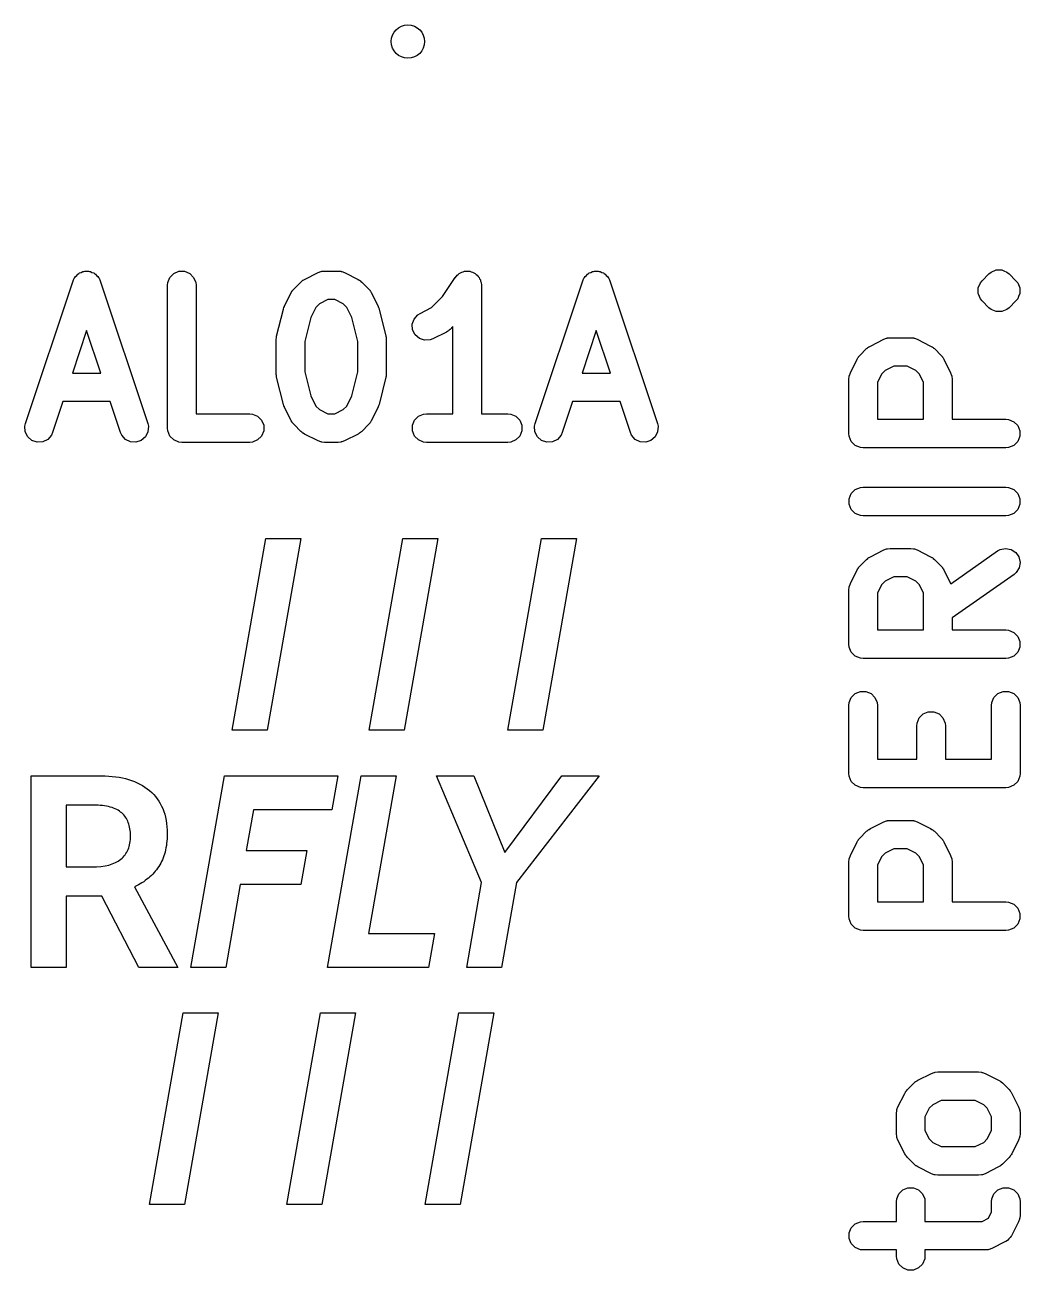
# Model space of a CAD drawing. Extents: x 5.43 to 6.48, y -4.55 to -3.35.
# Drawn here: x 6.066 to 6.477, y -3.867 to -3.352 of the extents above; entities that cross this region are included whole.
import ezdxf

# ---------------------------------------------------------------- set-up
doc = ezdxf.new("R2010")
doc.units = 0
doc.header["$MEASUREMENT"] = 0
doc.layers.add('BLACK', color=7, linetype='CONTINUOUS')

msp = doc.modelspace()

# ---------------------------------------------------------------- linework, layer by layer
at = {"layer": 'BLACK', "linetype": 'CONTINUOUS'}
for p, q in [((6.08636, -3.45653), (6.08655, -3.45616)), ((6.08655, -3.45616), (6.08711, -3.45567)), ((6.08711, -3.45567), (6.08759, -3.45511)), ((6.08759, -3.45511), (6.08797, -3.45492)), ((6.08797, -3.45492), (6.08829, -3.45465)), ((6.08829, -3.45465), (6.08899, -3.45441)), ((6.08899, -3.45441), (6.08965, -3.45408)), ((6.08965, -3.45408), (6.09007, -3.45405)), ((6.09007, -3.45405), (6.09047, -3.45392)), ((6.09047, -3.45392), (6.09121, -3.45397)), ((6.09121, -3.45397), (6.09195, -3.45392)), ((6.09195, -3.45392), (6.09235, -3.45405)), ((6.09235, -3.45405), (6.09277, -3.45408)), ((6.09277, -3.45408), (6.09343, -3.45441)), ((6.09343, -3.45441), (6.09414, -3.45465)), ((6.09414, -3.45465), (6.09446, -3.45492)), ((6.09446, -3.45492), (6.09483, -3.45511)), ((6.09483, -3.45511), (6.09532, -3.45567)), ((6.09532, -3.45567), (6.09588, -3.45616)), ((6.09588, -3.45616), (6.09607, -3.45653)), ((6.12567, -3.4565), (6.1273, -3.45487)), ((6.1273, -3.45487), (6.12943, -3.45398)), ((6.12943, -3.45398), (6.13173, -3.45398)), ((6.13173, -3.45398), (6.13386, -3.45487)), ((6.13386, -3.45487), (6.13549, -3.4565)), ((6.18137, -3.45731), (6.187, -3.45449)), ((6.187, -3.45449), (6.18808, -3.45408)), ((6.18808, -3.45408), (6.18829, -3.45407)), ((6.18829, -3.45407), (6.18849, -3.45398)), ((6.18849, -3.45398), (6.18964, -3.45387)), ((6.18964, -3.45387), (6.19526, -3.45387)), ((6.19526, -3.45387), (6.19641, -3.45398)), ((6.19641, -3.45398), (6.19661, -3.45407)), ((6.19661, -3.45407), (6.19682, -3.45408)), ((6.19682, -3.45408), (6.1979, -3.45449)), ((6.1979, -3.45449), (6.20353, -3.45731)), ((6.24379, -3.45649), (6.24451, -3.45561)), ((6.24451, -3.45561), (6.245, -3.45528)), ((6.245, -3.45528), (6.24541, -3.45487)), ((6.24541, -3.45487), (6.24595, -3.45465)), ((6.24595, -3.45465), (6.24643, -3.45432)), ((6.24643, -3.45432), (6.247, -3.45421)), ((6.247, -3.45421), (6.24754, -3.45398)), ((6.24754, -3.45398), (6.24812, -3.45398)), ((6.24812, -3.45398), (6.24869, -3.45387)), ((6.24869, -3.45387), (6.24926, -3.45398)), ((6.24926, -3.45398), (6.24984, -3.45398)), ((6.24984, -3.45398), (6.25038, -3.45421)), ((6.25038, -3.45421), (6.25095, -3.45432)), ((6.25095, -3.45432), (6.25143, -3.45464)), ((6.25143, -3.45464), (6.25197, -3.45487)), ((6.25197, -3.45487), (6.25238, -3.45528)), ((6.25238, -3.45528), (6.25286, -3.4556)), ((6.25286, -3.4556), (6.25319, -3.45608)), ((6.25319, -3.45608), (6.2536, -3.4565)), ((6.29727, -3.45653), (6.29746, -3.45616)), ((6.29746, -3.45616), (6.29802, -3.45567)), ((6.29802, -3.45567), (6.2985, -3.45511)), ((6.2985, -3.45511), (6.29888, -3.45492)), ((6.29888, -3.45492), (6.2992, -3.45465)), ((6.2992, -3.45465), (6.2999, -3.45441)), ((6.2999, -3.45441), (6.30056, -3.45408)), ((6.30056, -3.45408), (6.30098, -3.45405)), ((6.30098, -3.45405), (6.30138, -3.45392)), ((6.30138, -3.45392), (6.30212, -3.45397)), ((6.30212, -3.45397), (6.30286, -3.45392)), ((6.30286, -3.45392), (6.30326, -3.45405)), ((6.30326, -3.45405), (6.30368, -3.45408)), ((6.30368, -3.45408), (6.30435, -3.45441)), ((6.30435, -3.45441), (6.30505, -3.45465)), ((6.30505, -3.45465), (6.30537, -3.45492)), ((6.30537, -3.45492), (6.30574, -3.45511)), ((6.30574, -3.45511), (6.30623, -3.45567)), ((6.30623, -3.45567), (6.30679, -3.45616)), ((6.30679, -3.45616), (6.30698, -3.45653)), ((6.46179, -3.45786), (6.4646, -3.45505)), ((6.4646, -3.45505), (6.46549, -3.45431)), ((6.46549, -3.45431), (6.46762, -3.45343)), ((6.46762, -3.45343), (6.46993, -3.45343)), ((6.46993, -3.45343), (6.46993, -3.45343)), ((6.46993, -3.45343), (6.47081, -3.4538)), ((6.47081, -3.4538), (6.47206, -3.45431)), ((6.47206, -3.45431), (6.47206, -3.45431)), ((6.47206, -3.45431), (6.47295, -3.45505)), ((6.47295, -3.45505), (6.47576, -3.45786)), ((6.06592, -3.51696), (6.08561, -3.45791)), ((6.08561, -3.45791), (6.08608, -3.45685)), ((6.08608, -3.45685), (6.08636, -3.45653)), ((6.09607, -3.45653), (6.09634, -3.45685)), ((6.09634, -3.45685), (6.09681, -3.45791)), ((6.09681, -3.45791), (6.1165, -3.51696)), ((6.12468, -3.45978), (6.12479, -3.45862)), ((6.12468, -3.51883), (6.12468, -3.45978)), ((6.12479, -3.45862), (6.12567, -3.4565)), ((6.13549, -3.4565), (6.13637, -3.45862)), ((6.13637, -3.45862), (6.13649, -3.45978)), ((6.13649, -3.45978), (6.13649, -3.51293)), ((6.17665, -3.46168), (6.17703, -3.46123)), ((6.17703, -3.46123), (6.17984, -3.45841)), ((6.17984, -3.45841), (6.18029, -3.45804)), ((6.18029, -3.45804), (6.18039, -3.45792)), ((6.18039, -3.45792), (6.18057, -3.45781)), ((6.18057, -3.45781), (6.18073, -3.45768)), ((6.18073, -3.45768), (6.18088, -3.45762)), ((6.18088, -3.45762), (6.18137, -3.45731)), ((6.20353, -3.45731), (6.20402, -3.45762)), ((6.20402, -3.45762), (6.20417, -3.45768)), ((6.20417, -3.45768), (6.20433, -3.45781)), ((6.20433, -3.45781), (6.20451, -3.45792)), ((6.20451, -3.45792), (6.20461, -3.45804)), ((6.20461, -3.45804), (6.20506, -3.45841)), ((6.20506, -3.45841), (6.20787, -3.46123)), ((6.20787, -3.46123), (6.20825, -3.46168)), ((6.23848, -3.46445), (6.24378, -3.4565)), ((6.24378, -3.4565), (6.24379, -3.45649)), ((6.24378, -3.4565), (6.24378, -3.4565)), ((6.24378, -3.4565), (6.24378, -3.4565)), ((6.2536, -3.4565), (6.25382, -3.45703)), ((6.25382, -3.45703), (6.25415, -3.45751)), ((6.25415, -3.45751), (6.25426, -3.45808)), ((6.25426, -3.45808), (6.25448, -3.45862)), ((6.25448, -3.45862), (6.2546, -3.45976)), ((6.2546, -3.45976), (6.2546, -3.45977)), ((6.2546, -3.45977), (6.2546, -3.45977)), ((6.2546, -3.45977), (6.2546, -3.45978)), ((6.2546, -3.45978), (6.2546, -3.51293)), ((6.27684, -3.51696), (6.29652, -3.45791)), ((6.29652, -3.45791), (6.29699, -3.45685)), ((6.29699, -3.45685), (6.29727, -3.45653)), ((6.30698, -3.45653), (6.30725, -3.45685)), ((6.30725, -3.45685), (6.30773, -3.45791)), ((6.30773, -3.45791), (6.32741, -3.51696)), ((6.46017, -3.46088), (6.46105, -3.45876)), ((6.46017, -3.46319), (6.46017, -3.46088)), ((6.46017, -3.46088), (6.46017, -3.46088)), ((6.46017, -3.46088), (6.46017, -3.46088)), ((6.46105, -3.45876), (6.46179, -3.45786)), ((6.46105, -3.45876), (6.46105, -3.45876)), ((6.47576, -3.45786), (6.4765, -3.45876)), ((6.4765, -3.45876), (6.4765, -3.45876)), ((6.4765, -3.45876), (6.47738, -3.46088)), ((6.47738, -3.46088), (6.47738, -3.46319)), ((6.17311, -3.46838), (6.17592, -3.46276)), ((6.17592, -3.46276), (6.17623, -3.46226)), ((6.17623, -3.46226), (6.17629, -3.46212)), ((6.17629, -3.46212), (6.17642, -3.46196)), ((6.17642, -3.46196), (6.17654, -3.46178)), ((6.17654, -3.46178), (6.17665, -3.46168)), ((6.19103, -3.46568), (6.18751, -3.46744)), ((6.19387, -3.46568), (6.19103, -3.46568)), ((6.19739, -3.46744), (6.19387, -3.46568)), ((6.20825, -3.46168), (6.20836, -3.46178)), ((6.20836, -3.46178), (6.20848, -3.46196)), ((6.20848, -3.46196), (6.20861, -3.46212)), ((6.20861, -3.46212), (6.20867, -3.46226)), ((6.20867, -3.46226), (6.20898, -3.46276)), ((6.20898, -3.46276), (6.21179, -3.46838)), ((6.23395, -3.46898), (6.23848, -3.46445)), ((6.46026, -3.4634), (6.46017, -3.46319)), ((6.46105, -3.46532), (6.46026, -3.4634)), ((6.46179, -3.46621), (6.46105, -3.46532)), ((6.46105, -3.46532), (6.46105, -3.46532)), ((6.4646, -3.46902), (6.46179, -3.46621)), ((6.47576, -3.46621), (6.47295, -3.46902)), ((6.4765, -3.46532), (6.47576, -3.46621)), ((6.47686, -3.46444), (6.4765, -3.46532)), ((6.47738, -3.46319), (6.47686, -3.46444)), ((6.16985, -3.48084), (6.17266, -3.46959)), ((6.17266, -3.46959), (6.17269, -3.46951)), ((6.17269, -3.46947), (6.17288, -3.46899)), ((6.17269, -3.46951), (6.17269, -3.46947)), ((6.17288, -3.46899), (6.17305, -3.4685)), ((6.17305, -3.4685), (6.17307, -3.46847)), ((6.17307, -3.46847), (6.17311, -3.46838)), ((6.18605, -3.4689), (6.18396, -3.47309)), ((6.18751, -3.46744), (6.18605, -3.4689)), ((6.19884, -3.4689), (6.19739, -3.46744)), ((6.20094, -3.47309), (6.19884, -3.4689)), ((6.21179, -3.46838), (6.21182, -3.46847)), ((6.21182, -3.46847), (6.21185, -3.4685)), ((6.21185, -3.4685), (6.21202, -3.46899)), ((6.21202, -3.46899), (6.21221, -3.46947)), ((6.21221, -3.46947), (6.21221, -3.46951)), ((6.21221, -3.46951), (6.21224, -3.46959)), ((6.21224, -3.46959), (6.21505, -3.48084)), ((6.2282, -3.47198), (6.22918, -3.47137)), ((6.22918, -3.47137), (6.23395, -3.46898)), ((6.46549, -3.46976), (6.4646, -3.46902)), ((6.46762, -3.47064), (6.46549, -3.46976)), ((6.46549, -3.46976), (6.46549, -3.46976)), ((6.46993, -3.47064), (6.46762, -3.47064)), ((6.46762, -3.47064), (6.46762, -3.47064)), ((6.47206, -3.46976), (6.46993, -3.47064)), ((6.47295, -3.46902), (6.47206, -3.46976)), ((6.18396, -3.47309), (6.18148, -3.483)), ((6.20342, -3.483), (6.20094, -3.47309)), ((6.22596, -3.47591), (6.22669, -3.47373)), ((6.22612, -3.47821), (6.22596, -3.47591)), ((6.22669, -3.47373), (6.2282, -3.47198)), ((6.24279, -3.47685), (6.24162, -3.47801)), ((6.24279, -3.51293), (6.24279, -3.47685)), ((6.09121, -3.47845), (6.08535, -3.49605)), ((6.09708, -3.49605), (6.09121, -3.47845)), ((6.16967, -3.48227), (6.16969, -3.48207)), ((6.16968, -3.48199), (6.16974, -3.48156)), ((6.16969, -3.48207), (6.16968, -3.48199)), ((6.16974, -3.48156), (6.16978, -3.48112)), ((6.16978, -3.48112), (6.16982, -3.48104)), ((6.16982, -3.48104), (6.16985, -3.48084)), ((6.21505, -3.48084), (6.21508, -3.48104)), ((6.21508, -3.48104), (6.21511, -3.48112)), ((6.21511, -3.48112), (6.21516, -3.48156)), ((6.21516, -3.48156), (6.21522, -3.48199)), ((6.21522, -3.48199), (6.21521, -3.48207)), ((6.21521, -3.48207), (6.21523, -3.48227)), ((6.22715, -3.48027), (6.22612, -3.47821)), ((6.2289, -3.48178), (6.22715, -3.48027)), ((6.23108, -3.48251), (6.2289, -3.48178)), ((6.23446, -3.48193), (6.23338, -3.48235)), ((6.24008, -3.47912), (6.23446, -3.48193)), ((6.24058, -3.47881), (6.24008, -3.47912)), ((6.24072, -3.47875), (6.24058, -3.47881)), ((6.24089, -3.47861), (6.24072, -3.47875)), ((6.24106, -3.4785), (6.24089, -3.47861)), ((6.24117, -3.47838), (6.24106, -3.4785)), ((6.24162, -3.47801), (6.24117, -3.47838)), ((6.30212, -3.47845), (6.29626, -3.49605)), ((6.30799, -3.49605), (6.30212, -3.47845)), ((6.41552, -3.48488), (6.42114, -3.48206)), ((6.42114, -3.48206), (6.42222, -3.48165)), ((6.42222, -3.48165), (6.42243, -3.48163)), ((6.42243, -3.48163), (6.42263, -3.48155)), ((6.42263, -3.48155), (6.42378, -3.48144)), ((6.42378, -3.48144), (6.43222, -3.48144)), ((6.43222, -3.48144), (6.43337, -3.48155)), ((6.43337, -3.48155), (6.43357, -3.48163)), ((6.43357, -3.48163), (6.43378, -3.48165)), ((6.43378, -3.48165), (6.43486, -3.48206)), ((6.43486, -3.48206), (6.44048, -3.48488)), ((6.16967, -3.49633), (6.16967, -3.48227)), ((6.18148, -3.483), (6.18148, -3.49561)), ((6.20342, -3.49561), (6.20342, -3.483)), ((6.21523, -3.48227), (6.21523, -3.49633)), ((6.23338, -3.48235), (6.23108, -3.48251)), ((6.41117, -3.48879), (6.41398, -3.48598)), ((6.41398, -3.48598), (6.41443, -3.48561)), ((6.41443, -3.48561), (6.41454, -3.48549)), ((6.41454, -3.48549), (6.41471, -3.48538)), ((6.41471, -3.48538), (6.41488, -3.48525)), ((6.41488, -3.48525), (6.41502, -3.48519)), ((6.41502, -3.48519), (6.41552, -3.48488)), ((6.44048, -3.48488), (6.44098, -3.48519)), ((6.44098, -3.48519), (6.44112, -3.48525)), ((6.44112, -3.48525), (6.44128, -3.48538)), ((6.44128, -3.48538), (6.44146, -3.48549)), ((6.44146, -3.48549), (6.44156, -3.48561)), ((6.44156, -3.48561), (6.44202, -3.48598)), ((6.44202, -3.48598), (6.44483, -3.48879)), ((6.40725, -3.49595), (6.41006, -3.49033)), ((6.41006, -3.49033), (6.41037, -3.48983)), ((6.41037, -3.48983), (6.41043, -3.48969)), ((6.41043, -3.48969), (6.41057, -3.48953)), ((6.41057, -3.48953), (6.41068, -3.48935)), ((6.41068, -3.48935), (6.4108, -3.48925)), ((6.4108, -3.48925), (6.41117, -3.48879)), ((6.44483, -3.48879), (6.4452, -3.48925)), ((6.4452, -3.48925), (6.44532, -3.48935)), ((6.44532, -3.48935), (6.44543, -3.48953)), ((6.44543, -3.48953), (6.44556, -3.48969)), ((6.44556, -3.48969), (6.44562, -3.48983)), ((6.44562, -3.48983), (6.44594, -3.49033)), ((6.44594, -3.49033), (6.44875, -3.49595)), ((6.08535, -3.49605), (6.09708, -3.49605)), ((6.16969, -3.49654), (6.16967, -3.49633)), ((6.16968, -3.49662), (6.16969, -3.49654)), ((6.16974, -3.49705), (6.16968, -3.49662)), ((6.16978, -3.49749), (6.16974, -3.49705)), ((6.16982, -3.49757), (6.16978, -3.49749)), ((6.16985, -3.49777), (6.16982, -3.49757)), ((6.18148, -3.49561), (6.18396, -3.50552)), ((6.20094, -3.50552), (6.20342, -3.49561)), ((6.21508, -3.49757), (6.21505, -3.49777)), ((6.21511, -3.49749), (6.21508, -3.49757)), ((6.21516, -3.49705), (6.21511, -3.49749)), ((6.21522, -3.49662), (6.21516, -3.49705)), ((6.21523, -3.49633), (6.21521, -3.49654)), ((6.21521, -3.49654), (6.21522, -3.49662)), ((6.29626, -3.49605), (6.30799, -3.49605)), ((6.40663, -3.49859), (6.40674, -3.49744)), ((6.40674, -3.49744), (6.40682, -3.49725)), ((6.40682, -3.49725), (6.40684, -3.49703)), ((6.40684, -3.49703), (6.40725, -3.49595)), ((6.4202, -3.49647), (6.41844, -3.49999)), ((6.42166, -3.49501), (6.4202, -3.49647)), ((6.42518, -3.49325), (6.42166, -3.49501)), ((6.43082, -3.49325), (6.42518, -3.49325)), ((6.43434, -3.49501), (6.43082, -3.49325)), ((6.4358, -3.49647), (6.43434, -3.49501)), ((6.43756, -3.49999), (6.4358, -3.49647)), ((6.44875, -3.49595), (6.44916, -3.49703)), ((6.44916, -3.49703), (6.44918, -3.49725)), ((6.44918, -3.49725), (6.44926, -3.49744)), ((6.44926, -3.49744), (6.44937, -3.49859)), ((6.17266, -3.50902), (6.16985, -3.49777)), ((6.21505, -3.49777), (6.21224, -3.50902)), ((6.40663, -3.52109), (6.40663, -3.49859)), ((6.41844, -3.49999), (6.41844, -3.51519)), ((6.43756, -3.51519), (6.43756, -3.49999)), ((6.44937, -3.49859), (6.44937, -3.51519)), ((6.08141, -3.50786), (6.07713, -3.5207)), ((6.10102, -3.50786), (6.08141, -3.50786)), ((6.10529, -3.5207), (6.10102, -3.50786)), ((6.18396, -3.50552), (6.18605, -3.50971)), ((6.19884, -3.50971), (6.20094, -3.50552)), ((6.29232, -3.50786), (6.28804, -3.5207)), ((6.31193, -3.50786), (6.29232, -3.50786)), ((6.31621, -3.5207), (6.31193, -3.50786)), ((6.13649, -3.51293), (6.1587, -3.51293)), ((6.1587, -3.51293), (6.15986, -3.51304)), ((6.17269, -3.5091), (6.17266, -3.50902)), ((6.17269, -3.50914), (6.17269, -3.5091)), ((6.17288, -3.50962), (6.17269, -3.50914)), ((6.17305, -3.51011), (6.17288, -3.50962)), ((6.17307, -3.51014), (6.17305, -3.51011)), ((6.17311, -3.51022), (6.17307, -3.51014)), ((6.17592, -3.51585), (6.17311, -3.51022)), ((6.18605, -3.50971), (6.18751, -3.51117)), ((6.18751, -3.51117), (6.19103, -3.51293)), ((6.19103, -3.51293), (6.19387, -3.51293)), ((6.19387, -3.51293), (6.19739, -3.51117)), ((6.19739, -3.51117), (6.19884, -3.50971)), ((6.21179, -3.51022), (6.20898, -3.51585)), ((6.21182, -3.51014), (6.21179, -3.51022)), ((6.21185, -3.51011), (6.21182, -3.51014)), ((6.21202, -3.50962), (6.21185, -3.51011)), ((6.21221, -3.50914), (6.21202, -3.50962)), ((6.21224, -3.50902), (6.21221, -3.5091)), ((6.21221, -3.5091), (6.21221, -3.50914)), ((6.23067, -3.51304), (6.23182, -3.51293)), ((6.23182, -3.51293), (6.24279, -3.51293)), ((6.2546, -3.51293), (6.26557, -3.51293)), ((6.26557, -3.51293), (6.26672, -3.51304)), ((6.06567, -3.51809), (6.06592, -3.51696)), ((6.06583, -3.52039), (6.06567, -3.51809)), ((6.1165, -3.51696), (6.11676, -3.51809)), ((6.11676, -3.51809), (6.11659, -3.52039)), ((6.15986, -3.51304), (6.16198, -3.51392)), ((6.16198, -3.51392), (6.16361, -3.51555)), ((6.16361, -3.51555), (6.1645, -3.51768)), ((6.1645, -3.51768), (6.1645, -3.51998)), ((6.17623, -3.51634), (6.17592, -3.51585)), ((6.17629, -3.51649), (6.17623, -3.51634)), ((6.17642, -3.51665), (6.17629, -3.51649)), ((6.17654, -3.51683), (6.17642, -3.51665)), ((6.17665, -3.51693), (6.17654, -3.51683)), ((6.17703, -3.51738), (6.17665, -3.51693)), ((6.17984, -3.5202), (6.17703, -3.51738)), ((6.20787, -3.51738), (6.20506, -3.5202)), ((6.20825, -3.51693), (6.20787, -3.51738)), ((6.20836, -3.51683), (6.20825, -3.51693)), ((6.20848, -3.51665), (6.20836, -3.51683)), ((6.20861, -3.51649), (6.20848, -3.51665)), ((6.20867, -3.51634), (6.20861, -3.51649)), ((6.20898, -3.51585), (6.20867, -3.51634)), ((6.22603, -3.51768), (6.22691, -3.51555)), ((6.22603, -3.51998), (6.22603, -3.51768)), ((6.22691, -3.51555), (6.22854, -3.51392)), ((6.22854, -3.51392), (6.23067, -3.51304)), ((6.26672, -3.51304), (6.26885, -3.51392)), ((6.26885, -3.51392), (6.27048, -3.51555)), ((6.27048, -3.51555), (6.27136, -3.51768)), ((6.27136, -3.51768), (6.27136, -3.51998)), ((6.27658, -3.51809), (6.27684, -3.51696)), ((6.27674, -3.52039), (6.27658, -3.51809)), ((6.32741, -3.51696), (6.32767, -3.51809)), ((6.32767, -3.51809), (6.3275, -3.52039)), ((6.41844, -3.51519), (6.43756, -3.51519)), ((6.44937, -3.51519), (6.47159, -3.51519)), ((6.47159, -3.51519), (6.47274, -3.5153)), ((6.47274, -3.5153), (6.47487, -3.51618)), ((6.47487, -3.51618), (6.4765, -3.51781)), ((6.4765, -3.51781), (6.47738, -3.51994)), ((6.06686, -3.52245), (6.06583, -3.52039)), ((6.0686, -3.52396), (6.06686, -3.52245)), ((6.07666, -3.52176), (6.07515, -3.5235)), ((6.07713, -3.5207), (6.07666, -3.52176)), ((6.10577, -3.52176), (6.10529, -3.5207)), ((6.10728, -3.5235), (6.10577, -3.52176)), ((6.11556, -3.52245), (6.11382, -3.52396)), ((6.11659, -3.52039), (6.11556, -3.52245)), ((6.12479, -3.51998), (6.12468, -3.51883)), ((6.12567, -3.52211), (6.12479, -3.51998)), ((6.1273, -3.52374), (6.12567, -3.52211)), ((6.16361, -3.52211), (6.16198, -3.52374)), ((6.1645, -3.51998), (6.16361, -3.52211)), ((6.18029, -3.52057), (6.17984, -3.5202)), ((6.18039, -3.52068), (6.18029, -3.52057)), ((6.18057, -3.5208), (6.18039, -3.52068)), ((6.18073, -3.52093), (6.18057, -3.5208)), ((6.18088, -3.52099), (6.18073, -3.52093)), ((6.18137, -3.5213), (6.18088, -3.52099)), ((6.187, -3.52411), (6.18137, -3.5213)), ((6.20353, -3.5213), (6.1979, -3.52411)), ((6.20402, -3.52099), (6.20353, -3.5213)), ((6.20417, -3.52093), (6.20402, -3.52099)), ((6.20433, -3.5208), (6.20417, -3.52093)), ((6.20451, -3.52068), (6.20433, -3.5208)), ((6.20461, -3.52057), (6.20451, -3.52068)), ((6.20506, -3.5202), (6.20461, -3.52057)), ((6.22691, -3.52211), (6.22603, -3.51998)), ((6.22854, -3.52374), (6.22691, -3.52211)), ((6.27048, -3.52211), (6.26885, -3.52374)), ((6.27136, -3.51998), (6.27048, -3.52211)), ((6.27777, -3.52245), (6.27674, -3.52039)), ((6.27951, -3.52396), (6.27777, -3.52245)), ((6.28757, -3.52176), (6.28606, -3.5235)), ((6.28804, -3.5207), (6.28757, -3.52176)), ((6.31668, -3.52176), (6.31621, -3.5207)), ((6.31819, -3.5235), (6.31668, -3.52176)), ((6.32647, -3.52245), (6.32473, -3.52396)), ((6.3275, -3.52039), (6.32647, -3.52245)), ((6.40674, -3.52224), (6.40663, -3.52109)), ((6.40762, -3.52437), (6.40674, -3.52224)), ((6.47738, -3.52224), (6.4765, -3.52437)), ((6.47738, -3.51994), (6.47738, -3.52224)), ((6.07079, -3.52469), (6.0686, -3.52396)), ((6.07309, -3.52453), (6.07079, -3.52469)), ((6.07515, -3.5235), (6.07309, -3.52453)), ((6.10934, -3.52453), (6.10728, -3.5235)), ((6.11164, -3.52469), (6.10934, -3.52453)), ((6.11382, -3.52396), (6.11164, -3.52469)), ((6.12943, -3.52462), (6.1273, -3.52374)), ((6.13058, -3.52474), (6.12943, -3.52462)), ((6.1587, -3.52474), (6.13058, -3.52474)), ((6.15986, -3.52462), (6.1587, -3.52474)), ((6.16198, -3.52374), (6.15986, -3.52462)), ((6.18808, -3.52453), (6.187, -3.52411)), ((6.18829, -3.52454), (6.18808, -3.52453)), ((6.18849, -3.52462), (6.18829, -3.52454)), ((6.18964, -3.52474), (6.18849, -3.52462)), ((6.19526, -3.52474), (6.18964, -3.52474)), ((6.19641, -3.52462), (6.19526, -3.52474)), ((6.19661, -3.52454), (6.19641, -3.52462)), ((6.19682, -3.52453), (6.19661, -3.52454)), ((6.1979, -3.52411), (6.19682, -3.52453)), ((6.23067, -3.52462), (6.22854, -3.52374)), ((6.23182, -3.52474), (6.23067, -3.52462)), ((6.26557, -3.52474), (6.23182, -3.52474)), ((6.26672, -3.52462), (6.26557, -3.52474)), ((6.26885, -3.52374), (6.26672, -3.52462)), ((6.2817, -3.52469), (6.27951, -3.52396)), ((6.284, -3.52453), (6.2817, -3.52469)), ((6.28606, -3.5235), (6.284, -3.52453)), ((6.32025, -3.52453), (6.31819, -3.5235)), ((6.32255, -3.52469), (6.32025, -3.52453)), ((6.32473, -3.52396), (6.32255, -3.52469)), ((6.40925, -3.526), (6.40762, -3.52437)), ((6.41138, -3.52688), (6.40925, -3.526)), ((6.41253, -3.527), (6.41138, -3.52688)), ((6.47159, -3.527), (6.41253, -3.527)), ((6.47274, -3.52688), (6.47159, -3.527)), ((6.47487, -3.526), (6.47274, -3.52688)), ((6.4765, -3.52437), (6.47487, -3.526)), ((6.40925, -3.5443), (6.41138, -3.54342)), ((6.41138, -3.54342), (6.41253, -3.54331)), ((6.41253, -3.54331), (6.47159, -3.54331)), ((6.47159, -3.54331), (6.47274, -3.54342)), ((6.47274, -3.54342), (6.47487, -3.5443)), ((6.40674, -3.54806), (6.40762, -3.54593)), ((6.40674, -3.55036), (6.40674, -3.54806)), ((6.40762, -3.54593), (6.40925, -3.5443)), ((6.47487, -3.5443), (6.4765, -3.54593)), ((6.4765, -3.54593), (6.47738, -3.54806)), ((6.47738, -3.54806), (6.47738, -3.55036)), ((6.40762, -3.55249), (6.40674, -3.55036)), ((6.40925, -3.55412), (6.40762, -3.55249)), ((6.41138, -3.555), (6.40925, -3.55412)), ((6.47487, -3.55412), (6.47274, -3.555)), ((6.4765, -3.55249), (6.47487, -3.55412)), ((6.47738, -3.55036), (6.4765, -3.55249)), ((6.41253, -3.55512), (6.41138, -3.555)), ((6.47159, -3.55512), (6.41253, -3.55512)), ((6.47274, -3.555), (6.47159, -3.55512)), ((6.15143, -3.64374), (6.16535, -3.5645)), ((6.16535, -3.5645), (6.17984, -3.5645)), ((6.17984, -3.5645), (6.16592, -3.64374)), ((6.20819, -3.64374), (6.22212, -3.5645)), ((6.22212, -3.5645), (6.23661, -3.5645)), ((6.23661, -3.5645), (6.22268, -3.64374)), ((6.26558, -3.64374), (6.2795, -3.5645)), ((6.2795, -3.5645), (6.29399, -3.5645)), ((6.29399, -3.5645), (6.28006, -3.64374)), ((6.41552, -3.57205), (6.42114, -3.56924)), ((6.42114, -3.56924), (6.42222, -3.56883)), ((6.42222, -3.56883), (6.42243, -3.56881)), ((6.42243, -3.56881), (6.42263, -3.56873)), ((6.42263, -3.56873), (6.42378, -3.56862)), ((6.42378, -3.56862), (6.43222, -3.56862)), ((6.43222, -3.56862), (6.43337, -3.56873)), ((6.43337, -3.56873), (6.43357, -3.56881)), ((6.43357, -3.56881), (6.43378, -3.56883)), ((6.43378, -3.56883), (6.43486, -3.56924)), ((6.43486, -3.56924), (6.44048, -3.57205)), ((6.4682, -3.56968), (6.46921, -3.56912)), ((6.46921, -3.56912), (6.47146, -3.56862)), ((6.47146, -3.56862), (6.47373, -3.56902)), ((6.47373, -3.56902), (6.47567, -3.57026)), ((6.41117, -3.57597), (6.41398, -3.57316)), ((6.41398, -3.57316), (6.41443, -3.57279)), ((6.41443, -3.57279), (6.41454, -3.57267)), ((6.41454, -3.57267), (6.41471, -3.57256)), ((6.41471, -3.57256), (6.41488, -3.57242)), ((6.41488, -3.57242), (6.41502, -3.57236)), ((6.41502, -3.57236), (6.41552, -3.57205)), ((6.44048, -3.57205), (6.44098, -3.57236)), ((6.44098, -3.57236), (6.44112, -3.57242)), ((6.44112, -3.57242), (6.44128, -3.57256)), ((6.44128, -3.57256), (6.44146, -3.57267)), ((6.44146, -3.57267), (6.44156, -3.57279)), ((6.44156, -3.57279), (6.44202, -3.57316)), ((6.44202, -3.57316), (6.44483, -3.57597)), ((6.4488, -3.58326), (6.4682, -3.56968)), ((6.47567, -3.57026), (6.47699, -3.57214)), ((6.47699, -3.57214), (6.47749, -3.57439)), ((6.47749, -3.57439), (6.47709, -3.57666)), ((6.40725, -3.58313), (6.41006, -3.57751)), ((6.41006, -3.57751), (6.41037, -3.57701)), ((6.41037, -3.57701), (6.41043, -3.57687)), ((6.41043, -3.57687), (6.41057, -3.5767)), ((6.41057, -3.5767), (6.41068, -3.57653)), ((6.41068, -3.57653), (6.4108, -3.57642)), ((6.4108, -3.57642), (6.41117, -3.57597)), ((6.44483, -3.57597), (6.4452, -3.57642)), ((6.4452, -3.57642), (6.44532, -3.57653)), ((6.44532, -3.57653), (6.44543, -3.5767)), ((6.44543, -3.5767), (6.44556, -3.57687)), ((6.44556, -3.57687), (6.44562, -3.57701)), ((6.44562, -3.57701), (6.44594, -3.57751)), ((6.44594, -3.57751), (6.44875, -3.58313)), ((6.47497, -3.57936), (6.44937, -3.59728)), ((6.47585, -3.57861), (6.47497, -3.57936)), ((6.47709, -3.57666), (6.47585, -3.57861)), ((6.40663, -3.58577), (6.40674, -3.58462)), ((6.40674, -3.58462), (6.40682, -3.58442)), ((6.40682, -3.58442), (6.40684, -3.58421)), ((6.40684, -3.58421), (6.40725, -3.58313)), ((6.4202, -3.58364), (6.41844, -3.58716)), ((6.42166, -3.58219), (6.4202, -3.58364)), ((6.42518, -3.58043), (6.42166, -3.58219)), ((6.43082, -3.58043), (6.42518, -3.58043)), ((6.43434, -3.58219), (6.43082, -3.58043)), ((6.4358, -3.58364), (6.43434, -3.58219)), ((6.43756, -3.58716), (6.4358, -3.58364)), ((6.44875, -3.58313), (6.4488, -3.58326)), ((6.40663, -3.60827), (6.40663, -3.58577)), ((6.41844, -3.58716), (6.41844, -3.60236)), ((6.43756, -3.60236), (6.43756, -3.58716)), ((6.44937, -3.59728), (6.44937, -3.60236)), ((6.41844, -3.60236), (6.43756, -3.60236)), ((6.44937, -3.60236), (6.47159, -3.60236)), ((6.47159, -3.60236), (6.47274, -3.60248)), ((6.47274, -3.60248), (6.47487, -3.60336)), ((6.47487, -3.60336), (6.4765, -3.60499)), ((6.4765, -3.60499), (6.47738, -3.60712)), ((6.40674, -3.60942), (6.40663, -3.60827)), ((6.40762, -3.61155), (6.40674, -3.60942)), ((6.47738, -3.60942), (6.4765, -3.61155)), ((6.47738, -3.60712), (6.47738, -3.60942)), ((6.40925, -3.61318), (6.40762, -3.61155)), ((6.41138, -3.61406), (6.40925, -3.61318)), ((6.41253, -3.61417), (6.41138, -3.61406)), ((6.47159, -3.61417), (6.41253, -3.61417)), ((6.47274, -3.61406), (6.47159, -3.61417)), ((6.47487, -3.61318), (6.47274, -3.61406)), ((6.4765, -3.61155), (6.47487, -3.61318)), ((6.40674, -3.63242), (6.40762, -3.6303)), ((6.40762, -3.6303), (6.40925, -3.62867)), ((6.40925, -3.62867), (6.41138, -3.62778)), ((6.41138, -3.62778), (6.41368, -3.62778)), ((6.41368, -3.62778), (6.41581, -3.62867)), ((6.41581, -3.62867), (6.41744, -3.6303)), ((6.41744, -3.6303), (6.41832, -3.63242)), ((6.4658, -3.63242), (6.46668, -3.6303)), ((6.46668, -3.6303), (6.46831, -3.62867)), ((6.46831, -3.62867), (6.47044, -3.62778)), ((6.47044, -3.62778), (6.47274, -3.62778)), ((6.47274, -3.62778), (6.47487, -3.62867)), ((6.47487, -3.62867), (6.4765, -3.6303)), ((6.4765, -3.6303), (6.47738, -3.63242)), ((6.40663, -3.63358), (6.40674, -3.63242)), ((6.40663, -3.6617), (6.40663, -3.63358)), ((6.41832, -3.63242), (6.41844, -3.63358)), ((6.41844, -3.63358), (6.41844, -3.65579)), ((6.43737, -3.6371), (6.4395, -3.63622)), ((6.4395, -3.63622), (6.44181, -3.63622)), ((6.44181, -3.63622), (6.44394, -3.6371)), ((6.46568, -3.63358), (6.4658, -3.63242)), ((6.46568, -3.65579), (6.46568, -3.63358)), ((6.47738, -3.63242), (6.47749, -3.63358)), ((6.47749, -3.63358), (6.47749, -3.6617)), ((6.43475, -3.64201), (6.43486, -3.64086)), ((6.43486, -3.64086), (6.43574, -3.63873)), ((6.43574, -3.63873), (6.43737, -3.6371)), ((6.44394, -3.6371), (6.44556, -3.63873)), ((6.44556, -3.63873), (6.44645, -3.64086)), ((6.44645, -3.64086), (6.44656, -3.64201)), ((6.16592, -3.64374), (6.15143, -3.64374)), ((6.22268, -3.64374), (6.20819, -3.64374)), ((6.28006, -3.64374), (6.26558, -3.64374)), ((6.43475, -3.65579), (6.43475, -3.64201)), ((6.44656, -3.64201), (6.44656, -3.65579)), ((6.41844, -3.65579), (6.43475, -3.65579)), ((6.44656, -3.65579), (6.46568, -3.65579)), ((6.40674, -3.66285), (6.40663, -3.6617)), ((6.47749, -3.6617), (6.47738, -3.66285)), ((6.06829, -3.67481), (6.06829, -3.6627)), ((6.06829, -3.6627), (6.09727, -3.6627)), ((6.09727, -3.6627), (6.09883, -3.66272)), ((6.09883, -3.66272), (6.10035, -3.66279)), ((6.10035, -3.66279), (6.10183, -3.66291)), ((6.10183, -3.66291), (6.10327, -3.66308)), ((6.10327, -3.66308), (6.10466, -3.66329)), ((6.10466, -3.66329), (6.10602, -3.66355)), ((6.10602, -3.66355), (6.10733, -3.66386)), ((6.10733, -3.66386), (6.1086, -3.66421)), ((6.1086, -3.66421), (6.10983, -3.66462)), ((6.10983, -3.66462), (6.11101, -3.66507)), ((6.11101, -3.66507), (6.11216, -3.66556)), ((6.11216, -3.66556), (6.11326, -3.66611)), ((6.11326, -3.66611), (6.11432, -3.6667)), ((6.11432, -3.6667), (6.11534, -3.66734)), ((6.11534, -3.66734), (6.11631, -3.66802)), ((6.13428, -3.74193), (6.1482, -3.6627)), ((6.1482, -3.6627), (6.19518, -3.6627)), ((6.1909, -3.74193), (6.20483, -3.6627)), ((6.19518, -3.6627), (6.19269, -3.67674)), ((6.20483, -3.6627), (6.21932, -3.6627)), ((6.21932, -3.6627), (6.20788, -3.7279)), ((6.25459, -3.70685), (6.23602, -3.6627)), ((6.23602, -3.6627), (6.25142, -3.6627)), ((6.25142, -3.6627), (6.26432, -3.69439)), ((6.26432, -3.69439), (6.28787, -3.6627)), ((6.30326, -3.6627), (6.26908, -3.70685)), ((6.28787, -3.6627), (6.30326, -3.6627)), ((6.40762, -3.66498), (6.40674, -3.66285)), ((6.40925, -3.66661), (6.40762, -3.66498)), ((6.41138, -3.66749), (6.40925, -3.66661)), ((6.41253, -3.6676), (6.41138, -3.66749)), ((6.47274, -3.66749), (6.47159, -3.6676)), ((6.47487, -3.66661), (6.47274, -3.66749)), ((6.4765, -3.66498), (6.47487, -3.66661)), ((6.47738, -3.66285), (6.4765, -3.66498)), ((6.11631, -3.66802), (6.11725, -3.66876)), ((6.11725, -3.66876), (6.11813, -3.66954)), ((6.11813, -3.66954), (6.11896, -3.67036)), ((6.11896, -3.67036), (6.11973, -3.67123)), ((6.11973, -3.67123), (6.12044, -3.67215)), ((6.12044, -3.67215), (6.1211, -3.67311)), ((6.47159, -3.6676), (6.41253, -3.6676)), ((6.06829, -3.74193), (6.06829, -3.67481)), ((6.09398, -3.67481), (6.08278, -3.67481)), ((6.08278, -3.67481), (6.08278, -3.70039)), ((6.09498, -3.67482), (6.09398, -3.67481)), ((6.09595, -3.67486), (6.09498, -3.67482)), ((6.09688, -3.67492), (6.09595, -3.67486)), ((6.09778, -3.67501), (6.09688, -3.67492)), ((6.09864, -3.67513), (6.09778, -3.67501)), ((6.09946, -3.67526), (6.09864, -3.67513)), ((6.10025, -3.67543), (6.09946, -3.67526)), ((6.101, -3.67562), (6.10025, -3.67543)), ((6.10172, -3.67583), (6.101, -3.67562)), ((6.1024, -3.67607), (6.10172, -3.67583)), ((6.10305, -3.67634), (6.1024, -3.67607)), ((6.10366, -3.67663), (6.10305, -3.67634)), ((6.10424, -3.67694), (6.10366, -3.67663)), ((6.10478, -3.67728), (6.10424, -3.67694)), ((6.10529, -3.67765), (6.10478, -3.67728)), ((6.10576, -3.67804), (6.10529, -3.67765)), ((6.1211, -3.67311), (6.1217, -3.67412)), ((6.1217, -3.67412), (6.12224, -3.67517)), ((6.12224, -3.67517), (6.12272, -3.67627)), ((6.12272, -3.67627), (6.12315, -3.67741)), ((6.12315, -3.67741), (6.12352, -3.6786)), ((6.16031, -3.67674), (6.15726, -3.6936)), ((6.19269, -3.67674), (6.16031, -3.67674)), ((6.10619, -3.67845), (6.10576, -3.67804)), ((6.1066, -3.67889), (6.10619, -3.67845)), ((6.10699, -3.67935), (6.1066, -3.67889)), ((6.10734, -3.67984), (6.10699, -3.67935)), ((6.10767, -3.68035), (6.10734, -3.67984)), ((6.10796, -3.68088), (6.10767, -3.68035)), ((6.10823, -3.68144), (6.10796, -3.68088)), ((6.10847, -3.68201), (6.10823, -3.68144)), ((6.10868, -3.68262), (6.10847, -3.68201)), ((6.10887, -3.68324), (6.10868, -3.68262)), ((6.12352, -3.6786), (6.12384, -3.67984)), ((6.12384, -3.67984), (6.12409, -3.68112)), ((6.12409, -3.68112), (6.12429, -3.68244)), ((6.12429, -3.68244), (6.12443, -3.68382)), ((6.41552, -3.68454), (6.42114, -3.68173)), ((6.42114, -3.68173), (6.42222, -3.68131)), ((6.42222, -3.68131), (6.42243, -3.6813)), ((6.42243, -3.6813), (6.42263, -3.68122)), ((6.42263, -3.68122), (6.42378, -3.6811)), ((6.42378, -3.6811), (6.43222, -3.6811)), ((6.43222, -3.6811), (6.43337, -3.68122)), ((6.43337, -3.68122), (6.43357, -3.6813)), ((6.43357, -3.6813), (6.43378, -3.68131)), ((6.43378, -3.68131), (6.43486, -3.68173)), ((6.43486, -3.68173), (6.44048, -3.68454)), ((6.10902, -3.68389), (6.10887, -3.68324)), ((6.10915, -3.68456), (6.10902, -3.68389)), ((6.10925, -3.68526), (6.10915, -3.68456)), ((6.10932, -3.68598), (6.10925, -3.68526)), ((6.10936, -3.68672), (6.10932, -3.68598)), ((6.10938, -3.68749), (6.10936, -3.68672)), ((6.10936, -3.68828), (6.10938, -3.68749)), ((6.12443, -3.68382), (6.12452, -3.68523)), ((6.12453, -3.68772), (6.12449, -3.68872)), ((6.12452, -3.68523), (6.12455, -3.6867)), ((6.12455, -3.6867), (6.12453, -3.68772)), ((6.41117, -3.68846), (6.41398, -3.68564)), ((6.41398, -3.68564), (6.41443, -3.68527)), ((6.41443, -3.68527), (6.41454, -3.68515)), ((6.41454, -3.68515), (6.41471, -3.68504)), ((6.41471, -3.68504), (6.41488, -3.68491)), ((6.41488, -3.68491), (6.41502, -3.68485)), ((6.41502, -3.68485), (6.41552, -3.68454)), ((6.44048, -3.68454), (6.44098, -3.68485)), ((6.44098, -3.68485), (6.44112, -3.68491)), ((6.44112, -3.68491), (6.44128, -3.68504)), ((6.44128, -3.68504), (6.44146, -3.68515)), ((6.44146, -3.68515), (6.44156, -3.68527)), ((6.44156, -3.68527), (6.44202, -3.68564)), ((6.44202, -3.68564), (6.44483, -3.68846)), ((6.10811, -3.69373), (6.10838, -3.69313)), ((6.10838, -3.69313), (6.10861, -3.69252)), ((6.10861, -3.69252), (6.10882, -3.69187)), ((6.10882, -3.69187), (6.10899, -3.69121)), ((6.10899, -3.69121), (6.10913, -3.69051)), ((6.10913, -3.69051), (6.10924, -3.6898)), ((6.10924, -3.6898), (6.10931, -3.68905)), ((6.10931, -3.68905), (6.10936, -3.68828)), ((6.12405, -3.69247), (6.12388, -3.69335)), ((6.1242, -3.69157), (6.12405, -3.69247)), ((6.12433, -3.69064), (6.1242, -3.69157)), ((6.12442, -3.68969), (6.12433, -3.69064)), ((6.12449, -3.68872), (6.12442, -3.68969)), ((6.40725, -3.69562), (6.41006, -3.68999)), ((6.41006, -3.68999), (6.41037, -3.6895)), ((6.41037, -3.6895), (6.41043, -3.68935)), ((6.41043, -3.68935), (6.41057, -3.68919)), ((6.41057, -3.68919), (6.41068, -3.68901)), ((6.41068, -3.68901), (6.4108, -3.68891)), ((6.4108, -3.68891), (6.41117, -3.68846)), ((6.42518, -3.69291), (6.42166, -3.69467)), ((6.43082, -3.69291), (6.42518, -3.69291)), ((6.43434, -3.69467), (6.43082, -3.69291)), ((6.44483, -3.68846), (6.4452, -3.68891)), ((6.4452, -3.68891), (6.44532, -3.68901)), ((6.44532, -3.68901), (6.44543, -3.68919)), ((6.44543, -3.68919), (6.44556, -3.68935)), ((6.44556, -3.68935), (6.44562, -3.6895)), ((6.44562, -3.6895), (6.44594, -3.68999)), ((6.44594, -3.68999), (6.44875, -3.69562)), ((6.10314, -3.69858), (6.10375, -3.69826)), ((6.10375, -3.69826), (6.10433, -3.69792)), ((6.10433, -3.69792), (6.10487, -3.69756)), ((6.10487, -3.69756), (6.10539, -3.69717)), ((6.10539, -3.69717), (6.10587, -3.69675)), ((6.10587, -3.69675), (6.10632, -3.69631)), ((6.10632, -3.69631), (6.10674, -3.69584)), ((6.10674, -3.69584), (6.10713, -3.69535)), ((6.10713, -3.69535), (6.10749, -3.69483)), ((6.10749, -3.69483), (6.10782, -3.69429)), ((6.10782, -3.69429), (6.10811, -3.69373)), ((6.12223, -3.69814), (6.12186, -3.69886)), ((6.12257, -3.6974), (6.12223, -3.69814)), ((6.12289, -3.69664), (6.12257, -3.6974)), ((6.12318, -3.69585), (6.12289, -3.69664)), ((6.12344, -3.69504), (6.12318, -3.69585)), ((6.12367, -3.69421), (6.12344, -3.69504)), ((6.12388, -3.69335), (6.12367, -3.69421)), ((6.15726, -3.6936), (6.18239, -3.6936)), ((6.18239, -3.6936), (6.1799, -3.70764)), ((6.40663, -3.69826), (6.40674, -3.6971)), ((6.40663, -3.72075), (6.40663, -3.69826)), ((6.40674, -3.6971), (6.40682, -3.69691)), ((6.40682, -3.69691), (6.40684, -3.6967)), ((6.40684, -3.6967), (6.40725, -3.69562)), ((6.4202, -3.69613), (6.41844, -3.69965)), ((6.42166, -3.69467), (6.4202, -3.69613)), ((6.4358, -3.69613), (6.43434, -3.69467)), ((6.43756, -3.69965), (6.4358, -3.69613)), ((6.44875, -3.69562), (6.44916, -3.6967)), ((6.44916, -3.6967), (6.44918, -3.69691)), ((6.44918, -3.69691), (6.44926, -3.6971)), ((6.44926, -3.6971), (6.44937, -3.69826)), ((6.44937, -3.69826), (6.44937, -3.71485)), ((6.08278, -3.70039), (6.09342, -3.70039)), ((6.09342, -3.70039), (6.09535, -3.70034)), ((6.09535, -3.70034), (6.09716, -3.70019)), ((6.09716, -3.70019), (6.09884, -3.69994)), ((6.09884, -3.69994), (6.1004, -3.69959)), ((6.1004, -3.69959), (6.10113, -3.69937)), ((6.10113, -3.69937), (6.10183, -3.69913)), ((6.10183, -3.69913), (6.1025, -3.69887)), ((6.1025, -3.69887), (6.10314, -3.69858)), ((6.11856, -3.70331), (6.11799, -3.70388)), ((6.1191, -3.70272), (6.11856, -3.70331)), ((6.11962, -3.70212), (6.1191, -3.70272)), ((6.12011, -3.70151), (6.11962, -3.70212)), ((6.12059, -3.70087), (6.12011, -3.70151)), ((6.12104, -3.70022), (6.12059, -3.70087)), ((6.12146, -3.69955), (6.12104, -3.70022)), ((6.12186, -3.69886), (6.12146, -3.69955)), ((6.41844, -3.69965), (6.41844, -3.71485)), ((6.43756, -3.71485), (6.43756, -3.69965)), ((6.11187, -3.70825), (6.11108, -3.70865)), ((6.11108, -3.70865), (6.12896, -3.74193)), ((6.11264, -3.70783), (6.11187, -3.70825)), ((6.11339, -3.70739), (6.11264, -3.70783)), ((6.11412, -3.70694), (6.11339, -3.70739)), ((6.11482, -3.70647), (6.11412, -3.70694)), ((6.1155, -3.70598), (6.11482, -3.70647)), ((6.11616, -3.70548), (6.1155, -3.70598)), ((6.11679, -3.70496), (6.11616, -3.70548)), ((6.1174, -3.70443), (6.11679, -3.70496)), ((6.11799, -3.70388), (6.1174, -3.70443)), ((6.15477, -3.70764), (6.14877, -3.74193)), ((6.1799, -3.70764), (6.15477, -3.70764)), ((6.24848, -3.74193), (6.25459, -3.70685)), ((6.25459, -3.70685), (6.25459, -3.70685)), ((6.26908, -3.70685), (6.26285, -3.74193)), ((6.09749, -3.7125), (6.08278, -3.7125)), ((6.08278, -3.7125), (6.08278, -3.74193)), ((6.11277, -3.74193), (6.09749, -3.7125)), ((6.41844, -3.71485), (6.43756, -3.71485)), ((6.44937, -3.71485), (6.47159, -3.71485)), ((6.47159, -3.71485), (6.47274, -3.71496)), ((6.47274, -3.71496), (6.47487, -3.71584)), ((6.47487, -3.71584), (6.4765, -3.71747)), ((6.4765, -3.71747), (6.47738, -3.7196)), ((6.40674, -3.72191), (6.40663, -3.72075)), ((6.40762, -3.72403), (6.40674, -3.72191)), ((6.40925, -3.72566), (6.40762, -3.72403)), ((6.4765, -3.72403), (6.47487, -3.72566)), ((6.47738, -3.72191), (6.4765, -3.72403)), ((6.47738, -3.7196), (6.47738, -3.72191)), ((6.20788, -3.7279), (6.23523, -3.7279)), ((6.23523, -3.7279), (6.23274, -3.74193)), ((6.41138, -3.72655), (6.40925, -3.72566)), ((6.41253, -3.72666), (6.41138, -3.72655)), ((6.47159, -3.72666), (6.41253, -3.72666)), ((6.47274, -3.72655), (6.47159, -3.72666)), ((6.47487, -3.72566), (6.47274, -3.72655)), ((6.08278, -3.74193), (6.06829, -3.74193)), ((6.12896, -3.74193), (6.11277, -3.74193)), ((6.14877, -3.74193), (6.13428, -3.74193)), ((6.23274, -3.74193), (6.1909, -3.74193)), ((6.26285, -3.74193), (6.24848, -3.74193)), ((6.11727, -3.83997), (6.13119, -3.76073)), ((6.13119, -3.76073), (6.14568, -3.76073)), ((6.14568, -3.76073), (6.13175, -3.83997)), ((6.17404, -3.83997), (6.18796, -3.76073)), ((6.18796, -3.76073), (6.20245, -3.76073)), ((6.20245, -3.76073), (6.18853, -3.83997)), ((6.23135, -3.83997), (6.24527, -3.76073)), ((6.24527, -3.76073), (6.25976, -3.76073)), ((6.25976, -3.76073), (6.24584, -3.83997)), ((6.4352, -3.78859), (6.44083, -3.78578)), ((6.44083, -3.78578), (6.44191, -3.78536)), ((6.44191, -3.78536), (6.44212, -3.78535)), ((6.44212, -3.78535), (6.44231, -3.78527)), ((6.44231, -3.78527), (6.44347, -3.78515)), ((6.44347, -3.78515), (6.46034, -3.78515)), ((6.46034, -3.78515), (6.46149, -3.78527)), ((6.46149, -3.78527), (6.46169, -3.78535)), ((6.46169, -3.78535), (6.4619, -3.78536)), ((6.4619, -3.78536), (6.46298, -3.78578)), ((6.46298, -3.78578), (6.4686, -3.78859)), ((6.43085, -3.79251), (6.43367, -3.78969)), ((6.43367, -3.78969), (6.43412, -3.78932)), ((6.43412, -3.78932), (6.43422, -3.7892)), ((6.43422, -3.7892), (6.4344, -3.78909)), ((6.4344, -3.78909), (6.43456, -3.78896)), ((6.43456, -3.78896), (6.43471, -3.7889)), ((6.43471, -3.7889), (6.4352, -3.78859)), ((6.4686, -3.78859), (6.4691, -3.7889)), ((6.4691, -3.7889), (6.46924, -3.78896)), ((6.46924, -3.78896), (6.46941, -3.78909)), ((6.46941, -3.78909), (6.46958, -3.7892)), ((6.46958, -3.7892), (6.46969, -3.78932)), ((6.46969, -3.78932), (6.47014, -3.78969)), ((6.47014, -3.78969), (6.47295, -3.79251)), ((6.42694, -3.79966), (6.42975, -3.79404)), ((6.42975, -3.79404), (6.43006, -3.79354)), ((6.43006, -3.79354), (6.43012, -3.7934)), ((6.43012, -3.7934), (6.43025, -3.79324)), ((6.43025, -3.79324), (6.43036, -3.79306)), ((6.43036, -3.79306), (6.43048, -3.79296)), ((6.43048, -3.79296), (6.43085, -3.79251)), ((6.47295, -3.79251), (6.47332, -3.79296)), ((6.47332, -3.79296), (6.47344, -3.79306)), ((6.47344, -3.79306), (6.47355, -3.79324)), ((6.47355, -3.79324), (6.47369, -3.7934)), ((6.47369, -3.7934), (6.47375, -3.79354)), ((6.47375, -3.79354), (6.47406, -3.79404)), ((6.47406, -3.79404), (6.47687, -3.79966)), ((6.42631, -3.80231), (6.42643, -3.80115)), ((6.42643, -3.80115), (6.42651, -3.80096)), ((6.42651, -3.80096), (6.42652, -3.80075)), ((6.42652, -3.80075), (6.42694, -3.79966)), ((6.43988, -3.80018), (6.43812, -3.8037)), ((6.44134, -3.79872), (6.43988, -3.80018)), ((6.44486, -3.79696), (6.44134, -3.79872)), ((6.45895, -3.79696), (6.44486, -3.79696)), ((6.46247, -3.79872), (6.45895, -3.79696)), ((6.46392, -3.80018), (6.46247, -3.79872)), ((6.46568, -3.8037), (6.46392, -3.80018)), ((6.47687, -3.79966), (6.47728, -3.80075)), ((6.47728, -3.80075), (6.4773, -3.80096)), ((6.4773, -3.80096), (6.47738, -3.80115)), ((6.47738, -3.80115), (6.47749, -3.80231)), ((6.42631, -3.81074), (6.42631, -3.80231)), ((6.43812, -3.8037), (6.43812, -3.80935)), ((6.46568, -3.80935), (6.46568, -3.8037)), ((6.47749, -3.80231), (6.47749, -3.81074)), ((6.42643, -3.81189), (6.42631, -3.81074)), ((6.43812, -3.80935), (6.43988, -3.81287)), ((6.46392, -3.81287), (6.46568, -3.80935)), ((6.47749, -3.81074), (6.47738, -3.81189)), ((6.42651, -3.81209), (6.42643, -3.81189)), ((6.42652, -3.8123), (6.42651, -3.81209)), ((6.42694, -3.81338), (6.42652, -3.8123)), ((6.42975, -3.81901), (6.42694, -3.81338)), ((6.43988, -3.81287), (6.44134, -3.81433)), ((6.44134, -3.81433), (6.44486, -3.81609)), ((6.44486, -3.81609), (6.45895, -3.81609)), ((6.45895, -3.81609), (6.46247, -3.81433)), ((6.46247, -3.81433), (6.46392, -3.81287)), ((6.47687, -3.81338), (6.47406, -3.81901)), ((6.47728, -3.8123), (6.47687, -3.81338)), ((6.4773, -3.81209), (6.47728, -3.8123)), ((6.47738, -3.81189), (6.4773, -3.81209)), ((6.43006, -3.8195), (6.42975, -3.81901)), ((6.43012, -3.81965), (6.43006, -3.8195)), ((6.43025, -3.81981), (6.43012, -3.81965)), ((6.43036, -3.81999), (6.43025, -3.81981)), ((6.43048, -3.82009), (6.43036, -3.81999)), ((6.43085, -3.82054), (6.43048, -3.82009)), ((6.43367, -3.82335), (6.43085, -3.82054)), ((6.47295, -3.82054), (6.47014, -3.82335)), ((6.47332, -3.82009), (6.47295, -3.82054)), ((6.47344, -3.81999), (6.47332, -3.82009)), ((6.47355, -3.81981), (6.47344, -3.81999)), ((6.47369, -3.81965), (6.47355, -3.81981)), ((6.47375, -3.8195), (6.47369, -3.81965)), ((6.47406, -3.81901), (6.47375, -3.8195)), ((6.43412, -3.82373), (6.43367, -3.82335)), ((6.43422, -3.82384), (6.43412, -3.82373)), ((6.4344, -3.82396), (6.43422, -3.82384)), ((6.43456, -3.82409), (6.4344, -3.82396)), ((6.43471, -3.82415), (6.43456, -3.82409)), ((6.4352, -3.82446), (6.43471, -3.82415)), ((6.44083, -3.82727), (6.4352, -3.82446)), ((6.4686, -3.82446), (6.46298, -3.82727)), ((6.4691, -3.82415), (6.4686, -3.82446)), ((6.46924, -3.82409), (6.4691, -3.82415)), ((6.46941, -3.82396), (6.46924, -3.82409)), ((6.46958, -3.82384), (6.46941, -3.82396)), ((6.46969, -3.82373), (6.46958, -3.82384)), ((6.47014, -3.82335), (6.46969, -3.82373)), ((6.44191, -3.82769), (6.44083, -3.82727)), ((6.44212, -3.8277), (6.44191, -3.82769)), ((6.44231, -3.82778), (6.44212, -3.8277)), ((6.44347, -3.8279), (6.44231, -3.82778)), ((6.46034, -3.8279), (6.44347, -3.8279)), ((6.46149, -3.82778), (6.46034, -3.8279)), ((6.46169, -3.8277), (6.46149, -3.82778)), ((6.4619, -3.82769), (6.46169, -3.8277)), ((6.46298, -3.82727), (6.4619, -3.82769)), ((6.42643, -3.83771), (6.42731, -3.83558)), ((6.42731, -3.83558), (6.42894, -3.83395)), ((6.42894, -3.83395), (6.43107, -3.83307)), ((6.43107, -3.83307), (6.43337, -3.83307)), ((6.43337, -3.83307), (6.4355, -3.83395)), ((6.4355, -3.83395), (6.43713, -3.83558)), ((6.43713, -3.83558), (6.43801, -3.83771)), ((6.4658, -3.83771), (6.46668, -3.83558)), ((6.46668, -3.83558), (6.46831, -3.83395)), ((6.46831, -3.83395), (6.47044, -3.83307)), ((6.47044, -3.83307), (6.47274, -3.83307)), ((6.47274, -3.83307), (6.47487, -3.83395)), ((6.47487, -3.83395), (6.4765, -3.83558)), ((6.4765, -3.83558), (6.47738, -3.83771)), ((6.13175, -3.83997), (6.11727, -3.83997)), ((6.18853, -3.83997), (6.17404, -3.83997)), ((6.24584, -3.83997), (6.23135, -3.83997)), ((6.42631, -3.83886), (6.42643, -3.83771)), ((6.42631, -3.84702), (6.42631, -3.83886)), ((6.43801, -3.83771), (6.43812, -3.83886)), ((6.43812, -3.83886), (6.43812, -3.84702)), ((6.46568, -3.83886), (6.4658, -3.83771)), ((6.46568, -3.84309), (6.46568, -3.83886)), ((6.47738, -3.83771), (6.47749, -3.83886)), ((6.47749, -3.83886), (6.47749, -3.84449)), ((6.40925, -3.84801), (6.41138, -3.84713)), ((6.41138, -3.84713), (6.41253, -3.84702)), ((6.41253, -3.84702), (6.42631, -3.84702)), ((6.43812, -3.84702), (6.46176, -3.84702)), ((6.46176, -3.84702), (6.46437, -3.84571)), ((6.46437, -3.84571), (6.46568, -3.84309)), ((6.47687, -3.84713), (6.47406, -3.85275)), ((6.47728, -3.84605), (6.47687, -3.84713)), ((6.4773, -3.84584), (6.47728, -3.84605)), ((6.47738, -3.84564), (6.4773, -3.84584)), ((6.47749, -3.84449), (6.47738, -3.84564)), ((6.40674, -3.85177), (6.40762, -3.84964)), ((6.40674, -3.85408), (6.40674, -3.85177)), ((6.40762, -3.84964), (6.40925, -3.84801)), ((6.47394, -3.85295), (6.47391, -3.85304)), ((6.47406, -3.85275), (6.47394, -3.85295)), ((6.40762, -3.85621), (6.40674, -3.85408)), ((6.40925, -3.85783), (6.40762, -3.85621)), ((6.41138, -3.85872), (6.40925, -3.85783)), ((6.47142, -3.85539), (6.46579, -3.85821)), ((6.47161, -3.85527), (6.47142, -3.85539)), ((6.4717, -3.85524), (6.47161, -3.85527)), ((6.47181, -3.85514), (6.4717, -3.85524)), ((6.4724, -3.85478), (6.47181, -3.85514)), ((6.47288, -3.85422), (6.4724, -3.85478)), ((6.47344, -3.85373), (6.47288, -3.85422)), ((6.47381, -3.85315), (6.47344, -3.85373)), ((6.47391, -3.85304), (6.47381, -3.85315)), ((6.41253, -3.85883), (6.41138, -3.85872)), ((6.42631, -3.85883), (6.41253, -3.85883)), ((6.42631, -3.86136), (6.42631, -3.85883)), ((6.42643, -3.86251), (6.42631, -3.86136)), ((6.42731, -3.86464), (6.42643, -3.86251)), ((6.43801, -3.86251), (6.43713, -3.86464)), ((6.43812, -3.86136), (6.43801, -3.86251)), ((6.46315, -3.85883), (6.43812, -3.85883)), ((6.43812, -3.85883), (6.43812, -3.86136)), ((6.4643, -3.85872), (6.46315, -3.85883)), ((6.4645, -3.85864), (6.4643, -3.85872)), ((6.46471, -3.85862), (6.4645, -3.85864)), ((6.46579, -3.85821), (6.46471, -3.85862)), ((6.42894, -3.86627), (6.42731, -3.86464)), ((6.43107, -3.86715), (6.42894, -3.86627)), ((6.43337, -3.86715), (6.43107, -3.86715)), ((6.4355, -3.86627), (6.43337, -3.86715)), ((6.43713, -3.86464), (6.4355, -3.86627))]:
    msp.add_line(p, q, dxfattribs=at)
at = {"layer": 'BLACK'}
msp.add_circle((6.22417, -3.35894), 0.00689, dxfattribs=at)
msp.add_circle((6.22417, -3.35894), 0.00689, dxfattribs=at)

doc.saveas('drawing.dxf')
